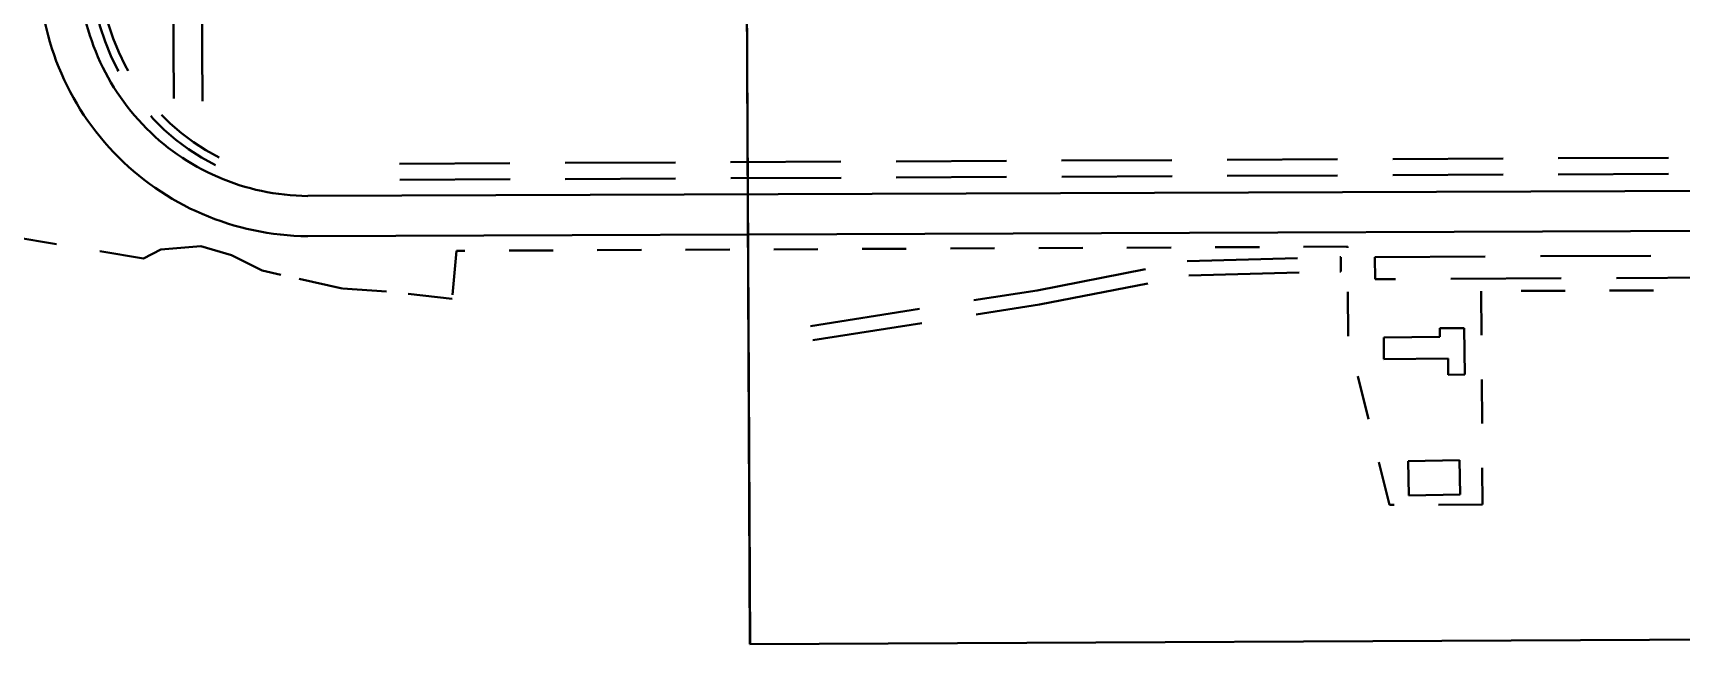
# Model space of a CAD drawing. Header units: metres. Extents: x 625987 to 635197, y 3048449 to 3066446.
# Drawn here: x 634611.332 to 634615.066, y 3063197.12 to 3063198.504 of the extents above; entities that cross this region are included whole.
import ezdxf

# ---------------------------------------------------------------- set-up
doc = ezdxf.new("R2010")
doc.units = ezdxf.units.M
doc.linetypes.add('DASHED', pattern=[0.75, 0.5, -0.25])
doc.linetypes.add('HIDDEN', pattern=[0.375, 0.25, -0.125])
for name, color, linetype, lineweight in [('C-BLDG', 253, 'Continuous', 5), ('C-CLER-AERO', 253, 'Continuous', 5), ('C-FENC-AIRF-SECU', 253, 'DASHED', 0), ('C-NTWK-WATR-AIRF', 253, 'HIDDEN', 0), ('C-ROAD-AIRF', 253, 'Continuous', 5)]:
    doc.layers.add(name, color=color, linetype=linetype, lineweight=lineweight)
doc.styles.add('ADPI R', font='swiss.ttf')
doc.linetypes.add('OLS', pattern='A,4,-2,4,-2,["OLS",ADPI R,S=1.2,R=0,X=-1.7,Y=-0.5],-2,4,-2,4,-2', length=26)

msp = doc.modelspace()

# ---------------------------------------------------------------- linework, layer by layer
at = {"layer": 'C-BLDG', "lineweight": 40}
for p, q in [((634614.5747, 3063197.8355, 24568986.0801), (634614.5194, 3063197.835, 24568986.0801)), ((634614.5747, 3063197.8355, 24568986.0801), (634614.5194, 3063197.835, 24568986.0801)), ((634614.5194, 3063197.835, 24568986.0801), (634614.5196, 3063197.8154, 24568986.0801)), ((634614.5194, 3063197.835, 24568986.0801), (634614.5196, 3063197.8154, 24568986.0801)), ((634614.5757, 3063197.7301, 24568986.0801), (634614.5747, 3063197.8355, 24568986.0801)), ((634614.5757, 3063197.7301, 24568986.0801), (634614.5747, 3063197.8355, 24568986.0801)), ((634614.5196, 3063197.8154, 24568986.0801), (634614.3922, 3063197.8144, 24568986.0801)), ((634614.5196, 3063197.8154, 24568986.0801), (634614.3922, 3063197.8144, 24568986.0801)), ((634614.3922, 3063197.8144, 24568986.0801), (634614.3926, 3063197.7651, 24568986.0801)), ((634614.3922, 3063197.8144, 24568986.0801), (634614.3926, 3063197.7651, 24568986.0801)), ((634614.3926, 3063197.7651, 24568986.0801), (634614.5383, 3063197.7662, 24568986.0801)), ((634614.3926, 3063197.7651, 24568986.0801), (634614.5383, 3063197.7662, 24568986.0801)), ((634614.5383, 3063197.7662, 24568986.0801), (634614.5386, 3063197.7298, 24568986.0801)), ((634614.5383, 3063197.7662, 24568986.0801), (634614.5386, 3063197.7298, 24568986.0801)), ((634614.5386, 3063197.7298, 24568986.0801), (634614.5757, 3063197.7301, 24568986.0801)), ((634614.5386, 3063197.7298, 24568986.0801), (634614.5757, 3063197.7301, 24568986.0801)), ((634614.4476, 3063197.5338, 24568986.0801), (634614.564, 3063197.5359, 24568986.0801)), ((634614.4476, 3063197.5338, 24568986.0801), (634614.564, 3063197.5359, 24568986.0801)), ((634614.449, 3063197.4565, 24568986.0801), (634614.4476, 3063197.5338, 24568986.0801)), ((634614.449, 3063197.4565, 24568986.0801), (634614.4476, 3063197.5338, 24568986.0801)), ((634614.564, 3063197.5359, 24568986.0801), (634614.5654, 3063197.4586, 24568986.0801)), ((634614.564, 3063197.5359, 24568986.0801), (634614.5654, 3063197.4586, 24568986.0801)), ((634614.5654, 3063197.4586, 24568986.0801), (634614.449, 3063197.4565, 24568986.0801)), ((634614.5654, 3063197.4586, 24568986.0801), (634614.449, 3063197.4565, 24568986.0801))]:
    msp.add_line(p, q, dxfattribs=at)
at = {"layer": 'C-CLER-AERO', "linetype": 'OLS', "lineweight": 40, "ltscale": 5}
msp.add_line((634612.9568, 3063197.1199, 24568986.0801), (634612.9391, 3063200.7588, 24568986.0801), dxfattribs=at)
msp.add_line((634612.9568, 3063197.1199, 24568986.0801), (634612.9391, 3063200.7588, 24568986.0801), dxfattribs=at)
at = {"layer": 'C-CLER-AERO', "linetype": 'OLS', "lineweight": 40}
for p, q in [((634612.9564, 3063197.1199, 24568986.0801), (634612.9391, 3063200.7588, 24568986.0801)), ((634612.9564, 3063197.1199, 24568986.0801), (634612.9391, 3063200.7588, 24568986.0801)), ((634652.5942, 3063197.3079, 24568986.0801), (634612.9564, 3063197.1199, 24568986.0801)), ((634652.5942, 3063197.3079, 24568986.0801), (634612.9564, 3063197.1199, 24568986.0801))]:
    msp.add_line(p, q, dxfattribs=at)
at = {"layer": 'C-FENC-AIRF-SECU', "lineweight": 40, "ltscale": 0.2}
for p, q in [((634611.5823, 3063197.9928, 24568986.0801), (634610.6097, 3063198.1552, 24568986.0801)), ((634611.5823, 3063197.9928, 24568986.0801), (634610.6097, 3063198.1552, 24568986.0801)), ((634611.6219, 3063198.013, 24568986.0801), (634611.5823, 3063197.9928, 24568986.0801)), ((634611.6219, 3063198.013, 24568986.0801), (634611.5823, 3063197.9928, 24568986.0801)), ((634611.7121, 3063198.0208, 24568986.0801), (634611.6219, 3063198.013, 24568986.0801)), ((634611.7121, 3063198.0208, 24568986.0801), (634611.6219, 3063198.013, 24568986.0801)), ((634611.782, 3063198.0002, 24568986.0801), (634611.7121, 3063198.0208, 24568986.0801)), ((634611.782, 3063198.0002, 24568986.0801), (634611.7121, 3063198.0208, 24568986.0801)), ((634612.2914, 3063198.0103, 24568986.0801), (634612.2818, 3063197.9017, 24568986.0801)), ((634612.2914, 3063198.0103, 24568986.0801), (634612.2818, 3063197.9017, 24568986.0801)), ((634614.3105, 3063198.0198, 24568986.0801), (634612.2914, 3063198.0103, 24568986.0801)), ((634614.3105, 3063198.0198, 24568986.0801), (634612.2914, 3063198.0103, 24568986.0801)), ((634614.3115, 3063197.8173, 24568986.0801), (634614.3105, 3063198.0198, 24568986.0801)), ((634614.3115, 3063197.8173, 24568986.0801), (634614.3105, 3063198.0198, 24568986.0801)), ((634611.8514, 3063197.9659, 24568986.0801), (634611.782, 3063198.0002, 24568986.0801)), ((634611.8514, 3063197.9659, 24568986.0801), (634611.782, 3063198.0002, 24568986.0801)), ((634611.8938, 3063197.9563, 24568986.0801), (634611.8514, 3063197.9659, 24568986.0801)), ((634611.8938, 3063197.9563, 24568986.0801), (634611.8514, 3063197.9659, 24568986.0801)), ((634612.0323, 3063197.9249, 24568986.0801), (634611.8938, 3063197.9563, 24568986.0801)), ((634612.0323, 3063197.9249, 24568986.0801), (634611.8938, 3063197.9563, 24568986.0801)), ((634612.1328, 3063197.9182, 24568986.0801), (634612.0323, 3063197.9249, 24568986.0801)), ((634612.1328, 3063197.9182, 24568986.0801), (634612.0323, 3063197.9249, 24568986.0801)), ((634612.2818, 3063197.9017, 24568986.0801), (634612.1328, 3063197.9182, 24568986.0801)), ((634612.2818, 3063197.9017, 24568986.0801), (634612.1328, 3063197.9182, 24568986.0801)), ((634617.2037, 3063197.9312, 24568986.0801), (634614.6131, 3063197.919, 24568986.0801)), ((634617.2037, 3063197.9312, 24568986.0801), (634614.6131, 3063197.919, 24568986.0801)), ((634614.6131, 3063197.919, 24568986.0801), (634614.6161, 3063197.4359, 24568986.0801)), ((634614.6131, 3063197.919, 24568986.0801), (634614.6161, 3063197.4359, 24568986.0801)), ((634614.4051, 3063197.4349, 24568986.0801), (634614.3115, 3063197.8173, 24568986.0801)), ((634614.4051, 3063197.4349, 24568986.0801), (634614.3115, 3063197.8173, 24568986.0801)), ((634614.6161, 3063197.4359, 24568986.0801), (634614.4051, 3063197.4349, 24568986.0801)), ((634614.6161, 3063197.4359, 24568986.0801), (634614.4051, 3063197.4349, 24568986.0801))]:
    msp.add_line(p, q, dxfattribs=at)
at = {"layer": 'C-NTWK-WATR-AIRF', "lineweight": 40}
for p, q in [((634611.6462, 3063199.355, 24568986.0801), (634611.6512, 3063198.2912, 24568986.0801)), ((634611.6462, 3063199.355, 24568986.0801), (634611.6512, 3063198.2912, 24568986.0801)), ((634611.7112, 3063199.3491, 24568986.0801), (634611.7164, 3063198.2428, 24568986.0801)), ((634611.7112, 3063199.3491, 24568986.0801), (634611.7164, 3063198.2428, 24568986.0801)), ((634612.1626, 3063198.2075, 24568986.0801), (634617.0361, 3063198.2306, 24568986.0801)), ((634612.1626, 3063198.2075, 24568986.0801), (634617.0361, 3063198.2306, 24568986.0801)), ((634612.1628, 3063198.1711, 24568986.0801), (634617.0362, 3063198.1942, 24568986.0801)), ((634612.1628, 3063198.1711, 24568986.0801), (634617.0362, 3063198.1942, 24568986.0801)), ((634614.3723, 3063197.9962, 24568986.0801), (634617.025, 3063198.0088, 24568986.0801)), ((634614.3723, 3063197.9962, 24568986.0801), (634617.025, 3063198.0088, 24568986.0801)), ((634613.607, 3063197.9208, 24568986.0801), (634613.9469, 3063197.9871, 24568986.0801)), ((634613.607, 3063197.9208, 24568986.0801), (634613.9469, 3063197.9871, 24568986.0801)), ((634613.9469, 3063197.9871, 24568986.0801), (634614.2928, 3063197.9958, 24568986.0801)), ((634613.9469, 3063197.9871, 24568986.0801), (634614.2928, 3063197.9958, 24568986.0801)), ((634614.2928, 3063197.9958, 24568986.0801), (634614.2951, 3063197.9958, 24568986.0801)), ((634614.2928, 3063197.9958, 24568986.0801), (634614.2951, 3063197.9958, 24568986.0801)), ((634614.2952, 3063197.9633, 24568986.0801), (634614.2951, 3063197.9958, 24568986.0801)), ((634614.2952, 3063197.9633, 24568986.0801), (634614.2951, 3063197.9958, 24568986.0801)), ((634614.3726, 3063197.9462, 24568986.0801), (634614.3723, 3063197.9962, 24568986.0801)), ((634614.3723, 3063197.9962, 24568986.0801), (634614.3723, 3063197.9962, 24568986.0801)), ((634614.3726, 3063197.9462, 24568986.0801), (634614.3723, 3063197.9962, 24568986.0801)), ((634614.3723, 3063197.9962, 24568986.0801), (634614.3723, 3063197.9962, 24568986.0801)), ((634613.6127, 3063197.8888, 24568986.0801), (634613.9505, 3063197.9547, 24568986.0801)), ((634613.6127, 3063197.8888, 24568986.0801), (634613.9505, 3063197.9547, 24568986.0801)), ((634613.9505, 3063197.9547, 24568986.0801), (634614.2932, 3063197.9633, 24568986.0801)), ((634613.9505, 3063197.9547, 24568986.0801), (634614.2932, 3063197.9633, 24568986.0801)), ((634614.2932, 3063197.9633, 24568986.0801), (634614.2952, 3063197.9633, 24568986.0801)), ((634614.2932, 3063197.9633, 24568986.0801), (634614.2952, 3063197.9633, 24568986.0801)), ((634617.0443, 3063197.9588, 24568986.0801), (634614.3726, 3063197.9462, 24568986.0801)), ((634617.0443, 3063197.9588, 24568986.0801), (634614.3726, 3063197.9462, 24568986.0801)), ((634613.0935, 3063197.84, 24568986.0801), (634613.607, 3063197.9208, 24568986.0801)), ((634613.0935, 3063197.84, 24568986.0801), (634613.607, 3063197.9208, 24568986.0801)), ((634613.0986, 3063197.8079, 24568986.0801), (634613.6127, 3063197.8888, 24568986.0801)), ((634613.0986, 3063197.8079, 24568986.0801), (634613.6127, 3063197.8888, 24568986.0801))]:
    msp.add_line(p, q, dxfattribs=at)
for major_axis, start_param, end_param in [((0.3642, 0.3642), 2.370257, 3.457809), ((0.3642, 0.3642), 2.370257, 3.457809), ((-0.3504, 0.3504), 0.799642, 1.887012), ((-0.3504, 0.3504), 0.799642, 1.887012)]:
    msp.add_ellipse((634611.9781, 3063198.6637, 24568986.0801), major_axis=major_axis, ratio=1, start_param=start_param, end_param=end_param, dxfattribs=at)
at = {"layer": 'C-ROAD-AIRF', "lineweight": 40}
for p, q in [((634616.8776, 3063198.1528, 24568986.0801), (634611.9545, 3063198.1345, 24568986.0801)), ((634616.8776, 3063198.1528, 24568986.0801), (634611.9545, 3063198.1345, 24568986.0801)), ((634611.9543, 3063198.0435, 24568986.0801), (634616.8821, 3063198.0618, 24568986.0801)), ((634611.9543, 3063198.0435, 24568986.0801), (634616.8821, 3063198.0618, 24568986.0801))]:
    msp.add_line(p, q, dxfattribs=at)
for major_axis, start_param, end_param in [((-0.4335, 0.4335), 0.745624, 2.349603), ((-0.4335, 0.4335), 0.745624, 2.349603), ((0.3692, 0.3692), 2.312834, 3.919536), ((0.3692, 0.3692), 2.312834, 3.919536)]:
    msp.add_ellipse((634611.9584, 3063198.6566, 24568986.0801), major_axis=major_axis, ratio=1, start_param=start_param, end_param=end_param, dxfattribs=at)

doc.saveas('drawing.dxf')
